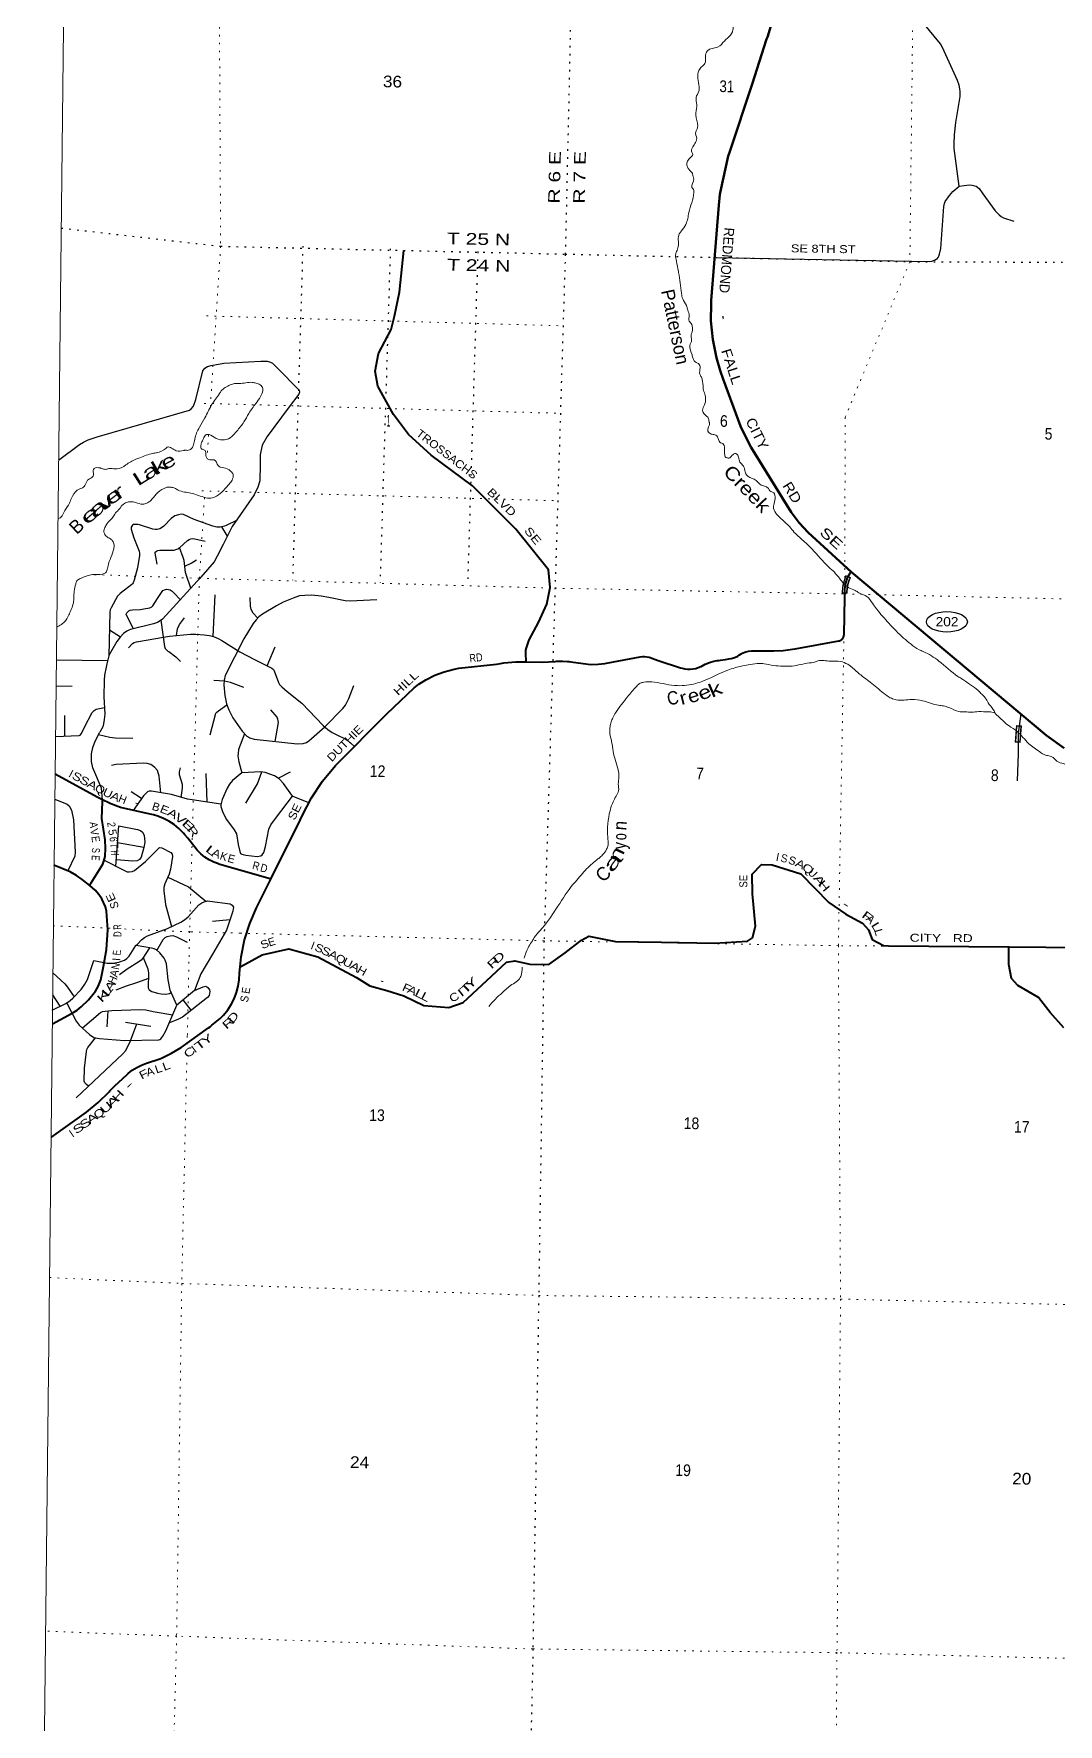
# Model space of a CAD drawing. Header units: feet. Extents: x -248627 to 3, y 0 to 184934.
# Drawn here: x -248627 to -233180, y 16290 to 41792 of the extents above; entities that cross this region are included whole.
import ezdxf
from ezdxf.enums import TextEntityAlignment as Align

# ---------------------------------------------------------------- set-up
doc = ezdxf.new("R2010")
doc.units = ezdxf.units.FT
doc.header["$LTSCALE"] = 80
doc.linetypes.add('DOTTED', pattern=[1.5, 0.3, -1.2])
for name, color, linetype, lineweight in [('17', 7, 'Continuous', 25), ('23', 7, 'Continuous', 70), ('26', 7, 'Continuous', 40), ('29', 7, 'Continuous', 25), ('30', 7, 'Continuous', 13), ('31', 7, 'Continuous', 13), ('39', 7, 'Continuous', 13), ('4', 7, 'Continuous', 13), ('41', 7, 'Continuous', 13), ('6', 7, 'DOTTED', 25), ('61', 7, 'Continuous', 13), ('7', 7, 'DOTTED', 13)]:
    doc.layers.add(name, color=color, linetype=linetype, lineweight=lineweight)
doc.layers.add('27', color=7, linetype='Continuous')

msp = doc.modelspace()

# ---------------------------------------------------------------- linework, layer by layer
at = {"layer": '17'}
msp.add_ellipse((-234858.48, 32921.38), major_axis=(-309.24, 1), ratio=0.500121, dxfattribs=at)
at = {"layer": '23'}
msp.add_lwpolyline([(-233087.28, 31012.56), (-233353.65, 31208.55), (-236298.16, 33672.29), (-236891.71, 34212.61), (-236951.54, 34268.54), (-237086.99, 34415.31), (-237206.35, 34575.45), (-237807.79, 35548.79), (-237846.16, 35616.08), (-237971.71, 35874.77), (-238232.59, 36583.29), (-238275.8, 36715.22), (-238332.73, 36905.95), (-238388.85, 37181.76), (-238415.82, 37461.92), (-238413.59, 37718.36), (-238413.37, 37743.36), (-238411.41, 37768.36), (-238298.32, 39207.9), (-238279.47, 39367.15), (-238276.51, 39392.17), (-238271, 39417.15), (-238154.04, 39947.66), (-238137.72, 40002.02), (-237795.2, 41030.13), (-237575.6, 41709.15), (-237567.59, 41733.94), (-237559.81, 41759.15), (-237430.85, 42176.99)], dxfattribs=at)
at = {"layer": '26', "lineweight": 13}
msp.add_line((-236396.84, 33352.05), (-236396.3, 33352.06), dxfattribs=at)
at = {"layer": '26'}
msp.add_line((-236396.3, 33352.06), (-236396.29, 33352.23), dxfattribs=at)
for points in [[(-241202.22, 32315.17), (-241206.25, 32448.24), (-241204.74, 32492.77), (-241194.81, 32526.86), (-241156.07, 32649.07), (-241018.08, 32912.66), (-240892.63, 33188.8), (-240842.45, 33439.84), (-240867.54, 33703.43), (-241356.79, 34318.47), (-242009.14, 34971.17), (-242636.39, 35435.59), (-242975.11, 35749.38), (-243200.92, 36050.63), (-243439.28, 36477.39), (-243476.92, 36703.33), (-243426.73, 36966.92), (-243238.56, 37330.92), (-243188.38, 37531.76), (-243113.11, 37895.76), (-243045.22, 38524.07)], [(-236344.81, 33605.84), (-236317.99, 33656.09), (-236305.13, 33676.39)], [(-236396.3, 33352.06), (-236395.05, 33406.3), (-236391.95, 33449.83), (-236386.17, 33485.82), (-236373.3, 33537.8), (-236362.64, 33570.67), (-236344.81, 33605.84)], [(-236422.91, 32678.62), (-236418.21, 32687.42), (-236414.46, 32696.67), (-236411.7, 32706.26), (-236409.95, 32716.09), (-236409.24, 32726.04), (-236409.25, 32729.87), (-236398.37, 33287.73), (-236396.3, 33352.06)], [(-241202.22, 32315.17), (-240959.96, 32314.55), (-240766.28, 32324.83), (-240742.53, 32326.86), (-240650.69, 32329.41), (-240578.93, 32323.87), (-240554.15, 32321.68), (-240528.93, 32318.31), (-240265.59, 32283.14), (-240212.05, 32279.46), (-240114.19, 32280.66), (-240016.99, 32292.09), (-239886.08, 32317.19), (-239484.25, 32392.91), (-239450.17, 32396.72), (-239415.88, 32396.94), (-239381.75, 32393.57), (-239348.16, 32386.66), (-239315.48, 32376.28), (-239304.81, 32372.04), (-239211.32, 32335.64), (-239197.24, 32331.11), (-238876.46, 32228.73), (-238851.57, 32220.78), (-238826.46, 32215.07), (-238810.94, 32211.54), (-238769.68, 32206.61), (-238728.13, 32206.01), (-238686.75, 32209.77), (-238645.99, 32217.82), (-238606.29, 32230.1), (-238568.09, 32246.46), (-238563.58, 32248.71), (-238502.3, 32281.38), (-238437.95, 32307.47), (-238371.23, 32326.68), (-238321.15, 32335.57), (-238296.19, 32339.6), (-238271.15, 32342.9), (-238196.17, 32352.77), (-238147.27, 32361.84), (-238111.63, 32367.45), (-238076.77, 32376.76), (-238043.08, 32389.66), (-238011.94, 32405.49), (-237987.26, 32420.97), (-237961.94, 32437.63), (-237956.95, 32440.82), (-237955.43, 32441.58), (-237930.49, 32454.07), (-237905.43, 32462.55), (-237891.97, 32467.11), (-237847.63, 32477.36), (-237802.46, 32482.92), (-237756.96, 32483.73), (-237611.17, 32484.19), (-237466.35, 32485.23), (-237324.95, 32489.29), (-237184.75, 32508.1), (-237147.75, 32515.59), (-236486.5, 32634.21), (-236476.81, 32636.62), (-236467.43, 32640.02), (-236458.46, 32644.38), (-236449.99, 32649.66), (-236442.11, 32655.79), (-236434.93, 32662.71), (-236428.5, 32670.35), (-236422.91, 32678.62)], [(-245052.33, 29037.49), (-244610.67, 29928.74), (-244582.46, 29992.51), (-244440.73, 30264.16), (-244271.38, 30519.51), (-244076.27, 30755.76), (-243302.85, 31535.19), (-242890.18, 31925.69), (-242871.76, 31941.45), (-242846.71, 31962.87), (-242821.76, 31978.84), (-242717.56, 32045.54), (-242580.42, 32114.29), (-242436.84, 32168.33), (-242288.41, 32207.06), (-242216.61, 32219.98), (-241649.81, 32283.82), (-241588.71, 32294.39), (-241563.6, 32298.74), (-241538.71, 32300.81), (-241359.29, 32315.74), (-241312.63, 32315.45), (-241202.22, 32315.17)], [(-247609.5, 30244.43), (-247670.44, 30274.59), (-248302.78, 30621.48)], [(-247783.89, 28944.45), (-247760.42, 28984.58), (-247586.89, 29266.33), (-247570.42, 29309.57), (-247552.67, 29378.47), (-247545.6, 29501.23), (-247550.11, 29631.08), (-247599.67, 29954), (-247589.69, 30206.7), (-247590.66, 30235.11)], [(-245052.33, 29037.49), (-245084.2, 29046.81), (-245837.71, 29267.01), (-245841.68, 29268.27), (-245914.16, 29295.73), (-245983.38, 29330.61), (-246048.57, 29372.54), (-246109.03, 29421.05), (-246164.08, 29475.61), (-246303.95, 29655.44), (-246347.03, 29706.08), (-246368.38, 29731.17), (-246392.28, 29756.08), (-246439.61, 29803.9), (-246511.3, 29862.58), (-246588.73, 29913.44), (-246671.05, 29955.92), (-246757.36, 29989.57), (-246821.71, 30007.18), (-246846.53, 30013.97), (-246871.71, 30019.46), (-247321.96, 30117.57), (-247467.66, 30174.25), (-247609.5, 30244.43)], [(-233920.85, 28016.69), (-233920.04, 28016.68), (-231143.96, 27994.04), (-231127.47, 29992.07)], [(-247783.89, 28944.45), (-247897.17, 29033.76), (-247984.47, 29095.14), (-248078.85, 29147.08), (-248324.71, 29251.92)], [(-245516.23, 27714.17), (-245493.81, 27726.72), (-245185.55, 27899.35), (-244780.41, 27985.74), (-244343.37, 27866.27), (-243762.32, 27554.76), (-243557.11, 27427.89), (-243300.8, 27360.35), (-243044.72, 27280.74), (-242746.03, 27133.88), (-242369.14, 27104.14), (-242151.98, 27178.23), (-241795.91, 27511.08), (-241500.92, 27784.8), (-241374.67, 27806.4), (-241147.99, 27755.55), (-240862.46, 27751.8), (-240613.37, 27925.85), (-240369.91, 28118.11), (-240254.89, 28178.16), (-239856.99, 28099.72), (-239161.41, 28085.95), (-238363.61, 28071.61), (-237865.67, 28103.82), (-237788.81, 28152.57), (-237745.36, 28330.76), (-237787.67, 28818.52), (-237791.83, 29114.37), (-237655.18, 29258.49), (-237491.43, 29257.2), (-237060.74, 29119.74), (-236639.83, 28688.74), (-236383.74, 28508.53), (-236130.77, 28372.65), (-236040.87, 28272.24), (-235983.75, 28130.25), (-235815.3, 28036.65), (-235738.06, 28030.73), (-233920.85, 28016.69)], [(-247512.79, 28273.89), (-247529.3, 28558.26), (-247545.6, 28623), (-247602.23, 28741.03), (-247644.7, 28809.5), (-247700.84, 28873.58), (-247783.89, 28944.45)], [(-245516.23, 27714.17), (-245500.77, 27868.84), (-245448.77, 28121.57), (-245370.62, 28367.49), (-245267.21, 28603.88), (-245052.33, 29037.49)], [(-248346.06, 26855.58), (-248047.37, 27014.69), (-247973.86, 27061.38), (-247911.33, 27112.14), (-247799.58, 27218.96), (-247696.62, 27348.21), (-247655.82, 27417.27), (-247617.58, 27521.72), (-247575.97, 27719.5), (-247532.99, 27976.19), (-247512.79, 28273.89)], [(-233092.08, 26796.33), (-233301.26, 27025.89), (-233474.55, 27252.72), (-233788.53, 27434.09), (-233882.34, 27538.6), (-233926.09, 27750.74), (-233921.36, 27990.77), (-233920.85, 28016.69)], [(-248362.02, 25146.67), (-247834.27, 25525.23), (-247655.49, 25668.68), (-247492.69, 25830.03), (-247479.46, 25844.73), (-247406.31, 25923.2), (-247226.37, 26089.22), (-247206.19, 26107.27), (-247142.76, 26156.44), (-247074.54, 26198.71), (-247002.28, 26233.63), (-246926.76, 26260.79), (-246726.26, 26328.61), (-246699.69, 26339.31), (-246548.33, 26411.29), (-246405.33, 26498.7), (-245994.45, 26795.11), (-245969.55, 26813.07), (-245944.45, 26833.64), (-245816.96, 26938.15), (-245767.73, 26984.67), (-245764.57, 26988.2), (-245702.95, 27064.99), (-245649.69, 27147.8), (-245605.39, 27235.72), (-245570.51, 27327.8), (-245545.45, 27423.01), (-245530.48, 27520.32), (-245525.77, 27618.67), (-245516.23, 27714.17)]]:
    msp.add_lwpolyline(points, dxfattribs=at)
at = {"layer": '29'}
for p, q in [((-245707.79, 34215.62), (-245792.57, 34354.1)), ((-245919.84, 32699.21), (-245891.71, 33327.66)), ((-247486.16, 32801.34), (-247321.19, 32693.37)), ((-245109.43, 32255.67), (-244985.78, 32542.76)), ((-248285.59, 32349.84), (-247511.53, 32338.16)), ((-248289.91, 31957.47), (-248047, 31948.07)), ((-248159.73, 31195.82), (-248159.48, 31506.11)), ((-246034.28, 30632.22), (-246016.38, 30202.61)), ((-244940.97, 30563.77), (-244754.79, 30658.73)), ((-247003.15, 30254.73), (-247160.79, 30355.12)), ((-247362.64, 29590.75), (-246966.36, 29520.58)), ((-245668.5, 28425.44), (-245934.02, 28398.69)), ((-248227.05, 27120.92), (-248341.24, 27293.38)), ((-246204.11, 27359.82), (-246468.28, 27135.76)), ((-247521.74, 26812.93), (-247503.97, 27052.13)), ((-246251.52, 27063.37), (-246372.95, 27216.62)), ((-247244.62, 26881.79), (-246860.1, 26821.72))]:
    msp.add_line(p, q, dxfattribs=at)
for points in [[(-234674.21, 39494.1), (-234749.07, 40061.03), (-234750.06, 40130.38), (-234741.8, 40266.1), (-234723.39, 40454.89), (-234657.76, 40847.96), (-234655.69, 40921.14), (-234662.77, 40961.26), (-234674.57, 41017.92), (-234699.07, 41086.23), (-234923.47, 41587.97), (-234954.02, 41640.69), (-235217.65, 41955.88), (-235293.87, 42044.73), (-235317.17, 42078.62), (-235341.06, 42129.71), (-235357.57, 42186.36), (-235364.65, 42235.93), (-235368.19, 42307.92), (-235358.64, 42922.56)], [(-238360.29, 38419.07), (-235118.69, 38354.72), (-235083.3, 38361.8), (-235045.55, 38375.96), (-235018.42, 38390.12), (-235006.62, 38399.56), (-234991.28, 38416.09), (-234977.13, 38438.51), (-234967.69, 38468.02), (-234950.36, 38553.94), (-234906.07, 39184.87), (-234895.16, 39232.22), (-234883.36, 39262.9), (-234820.83, 39354.19), (-234767.75, 39413.97), (-234674.21, 39494.1)], [(-234674.21, 39494.1), (-234520.03, 39513.11), (-234478.09, 39508.25), (-234418.58, 39494.23), (-234371.4, 39458.82), (-234316.72, 39380.24), (-234127.95, 39120.89), (-234071.77, 39059.9), (-234038.74, 39033.94), (-234004.14, 39013.76), (-233849.23, 38964.35)], [(-248252.46, 35361.05), (-247937.26, 35596.55), (-247877.07, 35631.4), (-247805.13, 35667.37), (-247669.71, 35709.72), (-246278.88, 36116.3), (-246252.59, 36134.79), (-246219.56, 36172.56), (-246185.89, 36273.38), (-246079.44, 36709.89), (-246049.68, 36748.57), (-246006.02, 36771), (-245953.98, 36789.86), (-245761.5, 36822.2), (-245204.98, 36852.44), (-245109.46, 36851.3), (-245059.87, 36839.46), (-245025.66, 36824.11), (-244955.49, 36753.62), (-244625.73, 36416.9), (-244620.93, 36386.7), (-244628.09, 36355.52), (-244777.15, 36164.48), (-245107.6, 35718.41), (-245184.93, 35588.29), (-245212.98, 35438.83), (-245213.78, 35295.98), (-245218.65, 35046.57), (-245246.27, 34950.9), (-245304.67, 34837.03), (-245635.8, 34356.76), (-245772.94, 34087.88), (-245859.74, 33912.19), (-245907.93, 33827.01), (-246106.33, 33593.58), (-246688.18, 32963.43), (-246738.66, 32924.24), (-246762.25, 32910.08), (-246819.48, 32891.63), (-247170.91, 32804.14), (-247194.05, 32795.59), (-247224.71, 32777.88), (-247271.9, 32744.83), (-247326.17, 32688.17), (-247374.24, 32625.13), (-247470.1, 32456.82), (-247494.35, 32410.24), (-247523.18, 32289.29)], [(-245571.22, 34450.43), (-245725.27, 34374.87), (-245753.58, 34363.16), (-245814.93, 34348.91), (-245866.84, 34348.91), (-245929.44, 34362.68), (-246209.22, 34464.91), (-246371.77, 34540.12), (-246397.5, 34545.17), (-246442.55, 34537.76), (-246501.54, 34518.88), (-246556.68, 34477.95), (-246666.7, 34363.07), (-246701.3, 34338.01), (-246728.05, 34322.94), (-246768.16, 34315.86), (-246798.83, 34313.49), (-246831.58, 34318.5), (-247031.83, 34384.91), (-247059.97, 34391.52), (-247105.57, 34391.4), (-247123.85, 34387.27), (-247136.24, 34379.59), (-247148.62, 34366.03), (-247157.47, 34348.91), (-247159.26, 34321.09), (-247117.87, 34189.46), (-247035.86, 33988.6), (-247032.42, 33955.86), (-247034.77, 33920.44), (-247064.75, 33737.66), (-247113.23, 33550.41), (-247128.57, 33510.28), (-247138, 33494.93), (-247147.68, 33481.78), (-247324.99, 33350.35), (-247350.95, 33325.56), (-247366.92, 33307.11), (-247461.26, 33132.58), (-247473.05, 33100.71), (-247479.42, 33071.95), (-247496.11, 32401.78)], [(-246765.92, 33792), (-246798.66, 33957.66), (-246795.29, 33973.57), (-246778.78, 33988.91), (-246755.18, 33999.53), (-246727.8, 34004.52), (-246545.98, 34002.87), (-246510.98, 34004.26), (-246485.02, 34011.34), (-246454.35, 34024.32), (-246431.37, 34038.79), (-246307.32, 34148.97), (-246283.28, 34164.78), (-246259.69, 34171.87), (-246229.02, 34176.59), (-246200.89, 34174.99), (-246041.79, 34135.56)], [(-246260.47, 33426.65), (-246331.36, 33634.33), (-246339.32, 33663.73), (-246361.19, 33846.21), (-246374.71, 33891.54), (-246428.74, 34040.45)], [(-246351.03, 33761.45), (-246256.02, 33807.87), (-246173.14, 33856.51)], [(-247122.7, 32816.14), (-247230.63, 33020.65), (-247231.81, 33036.38), (-247224.73, 33057.63), (-247194.06, 33085.96), (-247173.2, 33095.95), (-247139.79, 33100.12), (-247019.07, 33108.94), (-246968.73, 33115.47), (-246875.53, 33130.81), (-246848.49, 33145.74), (-246831.87, 33161.5), (-246762.04, 33274.79), (-246679.82, 33391.85), (-246658.45, 33405.83), (-246626.6, 33411.73), (-246597.11, 33409.37), (-246571.67, 33403.76), (-246540.48, 33383.41), (-246514.6, 33358.34), (-246417.49, 33256.59)], [(-243453.11, 33254.34), (-243857.17, 33234.31), (-243930.87, 33238.21), (-244179.84, 33289.11), (-244291.87, 33306.68), (-244433.44, 33320.84), (-244540.97, 33318.53), (-244619.84, 33311.4), (-244688.27, 33287.79), (-244865.23, 33216.97), (-244965.69, 33162.1), (-245176.68, 33037.55), (-245230.95, 32997.42), (-245275.53, 32953.05), (-245320.61, 32895.91), (-245459.05, 32662.97), (-245739.57, 32113.27), (-245758.29, 32040.15), (-245763.01, 31969.33), (-245747.54, 31807.58), (-245720.54, 31686.04), (-245685.74, 31595.05), (-245623.8, 31471.22), (-245486.23, 31271.09), (-245414.99, 31198.55), (-245370.16, 31170.23), (-245304.77, 31148.72), (-244656.65, 31079.3), (-244563.21, 31085.24), (-244516.02, 31099.4), (-244477.88, 31126), (-244240, 31334.5), (-243966.26, 31611.68), (-243927.77, 31666.24), (-243875.86, 31765.8), (-243802.1, 31961.51)], [(-245255.13, 32979.54), (-245320.61, 33051.72), (-245348.45, 33107.44), (-245360.72, 33157.95), (-245364.93, 33286.86)], [(-246710.53, 32946.08), (-246658.44, 32551.24), (-246644.93, 32517.87), (-246604.17, 32480.42), (-246591.86, 32472.53), (-246487.48, 32393.96), (-246416.9, 32324.12)], [(-246477.28, 32713.87), (-246460.24, 32815.64), (-246431.99, 32881.8), (-246356.07, 32982.89)], [(-247200.26, 32529.07), (-247137, 32596.2), (-247111.46, 32610.26), (-247078.43, 32617.34), (-246671.51, 32691.45), (-246580.58, 32704.68), (-246262.05, 32733.01), (-246181.08, 32733.87), (-246060.31, 32724.75), (-245977.73, 32715.3), (-245918.74, 32698.78), (-245846.58, 32670.79), (-245788.97, 32639.76), (-245518.83, 32466.98), (-245301.26, 32351.93), (-245038.05, 32219.85), (-245011.52, 32199.49), (-244999.72, 32180.6), (-244938.3, 32006.56), (-244924.22, 31977.58), (-244886.47, 31939.81), (-244805.05, 31871.07), (-244586.74, 31691.61), (-244261.58, 31355.05), (-244193.95, 31296.51), (-244125.53, 31249.3), (-244058.46, 31216.14), (-243932.05, 31157.23), (-243886.36, 31126.15), (-243792.82, 31041.41)], [(-247523.18, 32289.29), (-247537.34, 32236.11), (-247562.01, 32117.83), (-247565.66, 32040.17), (-247568.37, 31791.99), (-247557.5, 31530.18), (-247564.47, 31448.81), (-247573.91, 31380.35), (-247588.07, 31337.86), (-247630.8, 31255.99)], [(-245459.4, 31928.53), (-245661.55, 32004.74), (-245751.24, 32026.98), (-245910.97, 32034.23)], [(-248298.37, 31189.32), (-247943.53, 31205.96), (-247927.84, 31212.7), (-247908.97, 31236.31), (-247861.11, 31333.08), (-247744.92, 31552.07), (-247715.49, 31585.7), (-247685.97, 31603.2), (-247561.49, 31626.23)], [(-245966.95, 31214.39), (-245880.65, 31540.63), (-245866.83, 31558.56), (-245843.9, 31580.13), (-245713.76, 31668.31)], [(-244989.48, 31114.95), (-244938.1, 31402.9), (-244945.45, 31453.51), (-244958.54, 31481.79), (-245052.26, 31594.35)], [(-233740.62, 31532.33), (-233784.39, 31234.29), (-233784.33, 30930.45), (-233800.29, 30522.3)], [(-247590.66, 30235.11), (-247595.15, 30289.68), (-247606.95, 30412.44), (-247735.22, 30718.84), (-247754.41, 30812.6), (-247755.06, 30930.52), (-247735.53, 31025.06), (-247703.35, 31122.64), (-247630.8, 31255.99)], [(-247650.21, 31220.32), (-247480.36, 31182.53), (-247401.68, 31170.21), (-247133.01, 31163.46)], [(-245449, 31233.19), (-245537.6, 30994.45), (-245545.94, 30935.33), (-245548.3, 30897.56), (-245537.22, 30809.32), (-245490.5, 30643.38)], [(-246713.34, 30342.66), (-246736.5, 30592.05), (-246761.08, 30675.66), (-246799.87, 30724.12), (-246862.53, 30767.73), (-246919.16, 30781.89), (-246978.47, 30788.09), (-247382.5, 30770.08), (-247454.81, 30751.41)], [(-246403.63, 30272.68), (-246383.56, 30411.26), (-246385.24, 30466.25), (-246428.36, 30611.99), (-246428.39, 30656.77), (-246412.29, 30718.31)], [(-244480.54, 30187.85), (-244689.44, 30274.33), (-244714.22, 30287.32), (-244737.7, 30306.25), (-244859.33, 30484.44), (-244924.71, 30553.5), (-244998.54, 30600.11), (-245136.65, 30650.33), (-245201.45, 30659.13), (-245490.5, 30643.38), (-245630.88, 30526.93), (-245678.07, 30470.27), (-245712.88, 30410.43), (-245786.61, 30241.28), (-245807.84, 30161.02), (-245804.23, 30132.58), (-245778.35, 30044.16), (-245720.11, 29937.72), (-245603.75, 29784.49), (-245570.42, 29723.42), (-245543.6, 29561.9), (-245521.71, 29454.82), (-245509.37, 29425.66), (-245490.49, 29413.85), (-245428.84, 29400.63), (-245256.9, 29383.16), (-245201.23, 29390), (-245181.4, 29406.77), (-245157.8, 29439.82), (-245132.52, 29531.48), (-245081.47, 29792.03), (-245053.99, 29860.03), (-244984.36, 29955.07), (-244723.95, 30288.62)], [(-245427.54, 30183.34), (-245253.97, 30475.63), (-245187.69, 30657.26)], [(-245805, 30171.76), (-246239.63, 30234.2), (-246309.62, 30245.4), (-246548.08, 30314.59), (-246853.1, 30366.4), (-246886.13, 30366.4), (-246910.97, 30356.12), (-246928.6, 30342.8), (-246974.08, 30297.03), (-247126.67, 30075.02)], [(-248308.76, 30245.47), (-248121.65, 30169.26), (-248093.01, 30143.31), (-248057.61, 30077.21), (-248028.36, 29931.95), (-248001.91, 29444.48), (-248010.42, 29387.88), (-248114.28, 29162.19)], [(-247387.94, 29235.23), (-247344.64, 29843.71), (-247063.09, 29790.38), (-247018.29, 29772.74), (-246989.95, 29745.53), (-246963.73, 29701.22), (-246954.56, 29594.44), (-246967.38, 29514.16), (-247006.46, 29372.53), (-247030.81, 29336.35), (-247070.17, 29315.88), (-247139.23, 29310.37), (-247381.17, 29330.36)], [(-247563.58, 29327.53), (-247267.83, 29172.11), (-247218.82, 29150.63), (-247188.14, 29150.63), (-247145.67, 29152.99), (-247108.02, 29168.89), (-246943.5, 29304.41), (-246745.77, 29503.65), (-246732.76, 29514.18), (-246697.37, 29509.46), (-246559.17, 29439.52), (-246539.29, 29415.03), (-246534.57, 29381.98), (-246566.08, 29188.14), (-246586.47, 29112.86), (-246652.3, 28968.54), (-246664.34, 28914.56), (-246664.34, 28860.26), (-246638.42, 28656.37), (-246552.57, 28322.79)], [(-246606.44, 29069.08), (-246293.48, 28923.07), (-246030.68, 28706.68)], [(-248352.38, 27061.34), (-248143.74, 27160.52), (-248079.6, 27206.49), (-248037.56, 27243.15), (-247914.87, 27372.99), (-247856.91, 27455.54), (-247815.77, 27526.43), (-247724.07, 27811.02), (-247522.98, 27772.76), (-247427.63, 27770.79), (-247345.05, 27787.31), (-247260.11, 27818), (-247225.88, 27841.22), (-247189.32, 27877.02), (-247086.19, 28035.59), (-247063.08, 28059.97), (-247001.74, 28121.35), (-246956.91, 28159.12), (-246913.45, 28183.02), (-246609.49, 28295.61), (-246408.33, 28391.65), (-246355.16, 28425.3), (-246299.79, 28469.56), (-246136.9, 28652.3), (-246094.52, 28682.02), (-246059.13, 28698.55), (-246009.58, 28712.71), (-245969.92, 28709.29), (-245665.03, 28664.91), (-245634.42, 28644.25), (-245617.9, 28615.92), (-245627.24, 28553.48), (-245718.72, 28269.6), (-245931.58, 27909.69), (-246109.31, 27609.43), (-246204.11, 27359.82)], [(-246769.32, 27963.88), (-246674.68, 28129.92), (-246644.29, 28157.93), (-246615.98, 28174.46), (-246571.15, 28186.26), (-246529.67, 28187.36), (-246476.77, 28169.73), (-246315.78, 28088.47)], [(-246883.02, 28003.91), (-246984.06, 27846.32), (-247010.01, 27817.99), (-247041, 27791.21), (-247217.04, 27680.07), (-247336.58, 27595.95)], [(-246468.28, 27135.76), (-246569.75, 27363.17), (-246600.65, 27520.75), (-246627.89, 27762.76), (-246644.29, 27815.63), (-246663.17, 27848.68), (-246726.55, 27929.74), (-246778.78, 27971.43), (-246809.45, 27985.6), (-246851.1, 27998.66), (-247084.77, 28037.09)], [(-246976.91, 27857.47), (-246907.17, 27685.89), (-246899.11, 27622.05), (-246900.76, 27400.03), (-246884.96, 27369.45), (-246844.85, 27343.48), (-246762.5, 27316.76), (-246705.64, 27308.07), (-246636.81, 27306.17), (-246582.94, 27315.16), (-246556.44, 27328.7)], [(-248337.59, 27625.31), (-248160.62, 27457.64), (-248117.79, 27410.76), (-248017.75, 27264.11)], [(-246899.73, 27538.98), (-247077.14, 27476.03), (-247234.05, 27422.85), (-247391.08, 27363.64)], [(-246204.11, 27359.82), (-246074.47, 27413.13), (-246033.02, 27422.77), (-246001.32, 27403.68), (-245978.15, 27367.34), (-245970.65, 27342.31), (-245975.37, 27311.62), (-245984.81, 27285.65), (-246008.31, 27255.27), (-246383.8, 26959), (-246444.91, 26924.46), (-246583.07, 26871.76)], [(-248127.45, 27168.26), (-247990.37, 26898.48), (-247940.92, 26837.48), (-247787.46, 26693.1), (-247720.73, 26651.94), (-247636.45, 26634.08), (-247257.99, 26606.39), (-246742.26, 26614.1), (-246726.86, 26621.1), (-246711.53, 26629.37), (-246680.86, 26671.86), (-246635.67, 26750.79), (-246468.28, 27135.76)], [(-247894.81, 26794.09), (-247621.45, 27028.23), (-247591.62, 27042.49), (-247551.51, 27049.57), (-247451.07, 27054.98), (-247017.11, 27070.37), (-246938.04, 27066.1), (-246827.85, 27040.39), (-246529.86, 26994.13)], [(-247988.3, 25741.8), (-247281.97, 26401.63), (-247240.05, 26454.68), (-247166.18, 26600.52), (-247075.06, 26855.3)], [(-247801.9, 25915.93), (-247834.64, 25940.04), (-247855.88, 25963.65), (-247865.49, 25992.86), (-247863.68, 26188), (-247832.28, 26438.15), (-247825.21, 26468.84), (-247809.69, 26496.79), (-247697.2, 26646.95)]]:
    msp.add_lwpolyline(points, dxfattribs=at)
at = {"layer": '31'}
for p, q in [((-233826.58, 31107.89), (-233809.71, 31357.32)), ((-233809.71, 31357.32), (-233734.88, 31352.25))]:
    msp.add_line(p, q, dxfattribs=at)
msp.add_lwpolyline([(-233734.88, 31352.25), (-233751.75, 31102.82), (-233826.58, 31107.89)], dxfattribs=at)
msp.add_lwpolyline([(-233818.05, 31115.33), (-233802.26, 31348.79), (-233743.4, 31344.8), (-233759.19, 31111.34)], close=True, dxfattribs=at)
at = {"layer": '39'}
for points in [[(-238323.74, 42556.59), (-238292.64, 42497.59), (-238216.07, 42393.4), (-238143.96, 42369.83), (-238094.54, 42320.54), (-238090.94, 42298.32), (-238125.03, 42204.37), (-238138.96, 42110.01), (-238117.14, 41988.78), (-238109.35, 41974.54), (-238088.21, 41921.77), (-238083.53, 41851.21), (-238234.42, 41658.89), (-238279.72, 41609.44), (-238435.92, 41558.15), (-238472.73, 41530.7), (-238493.55, 41496.88), (-238500.09, 41368.16), (-238508.61, 41344.17), (-238555.93, 41294.76), (-238597.33, 41239.2), (-238594.09, 40991.5), (-238597.4, 40925.12), (-238639.54, 40831.32), (-238627.6, 40720.35), (-238628.06, 40696.2), (-238642.66, 40567.64), (-238615.7, 40400), (-238626.79, 40347.88), (-238645.63, 40312), (-238629.42, 40213.04), (-238657.14, 40135.06), (-238696.76, 40067.39), (-238709.74, 40021.33), (-238688.53, 39972.59), (-238735.96, 39917.15), (-238775.46, 39855.52), (-238774.58, 39797.12), (-238751.35, 39748.34), (-238696.19, 39682.83), (-238690.54, 39662.59), (-238682.92, 39640.28), (-238673.62, 39599.84), (-238702.25, 39475.57), (-238678.66, 39444.91), (-238673.52, 39398.5), (-238747.94, 39095.96), (-238793.74, 38917.67), (-238864.24, 38816.39), (-238893.23, 38776.69), (-238909.12, 38581.71), (-238934.78, 38505.72), (-238947.86, 38455.64), (-238937.57, 38362.83), (-238906.31, 38209.2), (-238902.63, 38191.01), (-238858.42, 37874.05), (-238841.82, 37795.2), (-238785.35, 37693.42), (-238764.53, 37624.57), (-238743.98, 37541.62), (-238743.57, 37459.06), (-238706.27, 37408), (-238695.35, 37347.39), (-238700.53, 37289.1), (-238715.42, 37249.13), (-238706.91, 37168.43), (-238734.63, 37090.46), (-238701.11, 36948.87), (-238697.39, 36932.69), (-238678.31, 36877.95), (-238652.78, 36843.23), (-238591.04, 36805.77), (-238577.56, 36773.3), (-238578, 36751.16), (-238583.83, 36658.67), (-238560.56, 36611.9), (-238534.9, 36480.54), (-238528.14, 36413.96), (-238501.42, 36336.93), (-238496.75, 36266.37), (-238505.86, 36212.2), (-238539.59, 36136.35), (-238536.42, 36092.01), (-238522.87, 36063.55), (-238451.84, 35985.65), (-238442.66, 35939.16), (-238438.87, 35927), (-238461.53, 35798.6), (-238410.01, 35753.3), (-238357.82, 35742.2), (-238327.92, 35725.51), (-238310.3, 35698.99), (-238293.23, 35644.29), (-238269.48, 35621.68), (-238237.49, 35608.98), (-238210.61, 35540)], [(-248261.03, 34480.09), (-248260.93, 34480.09), (-248156.62, 34602.01), (-248090.13, 34709.37), (-248058.42, 34785.25), (-247972.07, 34905.32), (-247932.68, 34929.75), (-247877.85, 34950.82), (-247855.18, 34976.54), (-247816.67, 35056.04), (-247750.01, 35099.31), (-247731.49, 35119.07), (-247729.85, 35203.6), (-247715.16, 35233.51), (-247626.32, 35241.83), (-247612.3, 35237.53), (-247560.19, 35222.42), (-247531.99, 35221.86), (-247485.37, 35235.04), (-247402.89, 35227.38), (-247279.38, 35257.17), (-247238.46, 35288.58), (-247087.65, 35374.21), (-247028.76, 35397.21), (-246830, 35461.76), (-246775.37, 35472.77), (-246634.71, 35537.37), (-246613.34, 35554.14), (-246478.52, 35503.18), (-246367.59, 35507.05), (-246355.47, 35508.82), (-246292.97, 35509.61), (-246262.48, 35523.1), (-246201.04, 35676.91), (-246129.03, 35856.7), (-246047.68, 35998.04), (-245945.13, 36193.33), (-245826.93, 36364.15), (-245799.96, 36403.88), (-245665.15, 36495.86), (-245600.29, 36514.73), (-245527.72, 36515.31), (-245331.87, 36533.61), (-245275.66, 36522.45), (-245213.68, 36497.07), (-245199.8, 36484.72), (-245176.14, 36458.07), (-245173.05, 36409.69), (-245207.05, 36319.77), (-245279.63, 36214.49), (-245385.35, 36063.56), (-245458.36, 35936.15), (-245565.86, 35797.32), (-245640, 35716.24), (-245751.82, 35666.09), (-245780.07, 35664.63), (-245906.24, 35705.36), (-246012.2, 35749.72), (-246032.5, 35742.06), (-246069.9, 35684.41), (-246097.3, 35622.54), (-246108.35, 35572.42), (-246103.05, 35534.07), (-246085.11, 35523.65), (-246045.13, 35506.76), (-246031.65, 35474.28), (-246030.51, 35429.97), (-246017.15, 35391.45), (-246001.3, 35377.05), (-245937.07, 35363.71), (-245904.83, 35363.07), (-245846.03, 35277.37), (-245814.24, 35254.6), (-245709.91, 35230.4), (-245674.07, 35207.55), (-245658.22, 35193.15), (-245620.88, 35144.1), (-245619.42, 35115.89), (-245647.05, 35041.94), (-245694.52, 34984.49), (-245791.33, 34877.68), (-245899.63, 34801.28), (-245932.1, 34789.84), (-246032.78, 34793.83), (-246257.17, 34862.66), (-246449.76, 34908.71), (-246501.59, 34937.92), (-246557.76, 34951.1), (-246622.27, 34950.35), (-246662.87, 34935.04), (-246783.54, 34844.79), (-246861.89, 34753.73), (-246874.21, 34741.89), (-246923.19, 34710.64), (-246985.99, 34693.75), (-247092.26, 34722.01), (-247160.56, 34733.42)], [(-238210.61, 35540), (-238208.54, 35439.3), (-238199.06, 35408.91), (-238177.14, 35396.39), (-238132.82, 35395.53), (-238099.87, 35431.12), (-238087.59, 35440.94), (-238075.3, 35450.76), (-238030.87, 35455.93), (-237978.87, 35332.1), (-237925.69, 35268.64), (-237901.18, 35181.58), (-237868, 35126.57), (-237816.28, 35091.33), (-237764.25, 35072.18), (-237657.2, 34981.5), (-237589.04, 34962.04), (-237549.34, 34931.05), (-237537.65, 34910.7), (-237513.9, 34888.07), (-237485.9, 34877.46), (-237460.99, 34707.86), (-237471.85, 34667.8), (-237462.95, 34607.23), (-237402.14, 34521.48), (-237338.89, 34457.82), (-237232.03, 34357.08), (-237159.13, 34271.08), (-237000.76, 34125.02), (-236917.64, 34046.88), (-236676.83, 33786.45), (-236516.72, 33626.27), (-236441.97, 33532.19), (-236424.23, 33511.71), (-236420.87, 33508)], [(-247160.56, 34733.42), (-247213.07, 34728.4), (-247245.52, 34716.96), (-247350.42, 34608.29), (-247406.03, 34546.97), (-247445.52, 34485.33), (-247521.71, 34402.28), (-247555.11, 34342.53), (-247570.11, 34296.52), (-247562.87, 34254.1), (-247521.58, 34200.95), (-247453.86, 34159.36), (-247440.12, 34140.97), (-247417.03, 34084.15), (-247420.22, 34023.81), (-247507.9, 33763.81), (-247523.33, 33695.67), (-247544.15, 33661.85), (-247592.92, 33640.66), (-247717.99, 33635.06), (-247806.98, 33618.69), (-247928.8, 33572.76), (-247975.84, 33537.44), (-247994.86, 33491.51), (-248023.19, 33278.67), (-248023.42, 33266.59), (-248032.96, 33190.27), (-248073.35, 33082.36), (-248150.89, 32935.72), (-248281.51, 32838.7)], [(-236420.87, 33508), (-236334.45, 33434.28), (-236239.11, 33393.31), (-236185.35, 33360.03), (-236063.51, 33303.28), (-235978.85, 33200.95), (-235918.05, 33115.2), (-235732.8, 32900.16), (-235511.45, 32676.36), (-235398.38, 32583.54), (-235277.07, 32500.61), (-235215.12, 32473.22), (-234978.1, 32329.64), (-234690.43, 32096.48), (-234634.69, 32061.15), (-234618.76, 32050.77), (-234388.22, 31885.17), (-234328.88, 31827.64), (-234279.54, 31774.31), (-234236.63, 31700.99), (-234163.94, 31604.94), (-234146.36, 31576.41), (-234134.87, 31545.99)], [(-241234.79, 27844.64), (-241160.36, 28026.43), (-241108.35, 28109.96), (-241079.21, 28157.69), (-240992.51, 28262.68), (-240752.44, 28586.11), (-240522.13, 28925.82), (-240439.59, 29024.85), (-240352.98, 29125.82), (-240180.39, 29295.56), (-240129.2, 29336.83), (-240108.74, 29352.54), (-240049.23, 29407.73), (-239989.2, 29489.09), (-239967.83, 29551.08), (-239971.52, 29671.94), (-239937.54, 30071.89), (-239911.64, 30159.95), (-239823.61, 30333.37), (-239808.77, 30371.33), (-239812.85, 30472.07), (-239802.6, 30584.6), (-239816.71, 30687.55), (-239891.89, 30966.85), (-239913.24, 31112.22), (-239916.91, 31130.41), (-239942.33, 31273.84), (-239937.05, 31338.16), (-239919.52, 31410.29), (-239896.18, 31470.23), (-239850.26, 31551.86), (-239674.36, 31787.98), (-239534.11, 31952.31), (-239482.92, 31993.58), (-239426.16, 32010.59), (-239309.2, 32014.32), (-238967.62, 31961.29), (-238919.31, 31958.33), (-238642.57, 31991.14), (-238539.11, 32025.33), (-238492.39, 32044.55), (-238160.99, 32193.03), (-238055.53, 32227.2), (-237822.75, 32278.98), (-237685.4, 32294.4), (-237612.96, 32288.95), (-237472.41, 32262.02), (-237333.53, 32253.25), (-237222.72, 32251.06), (-236963.87, 32296.3), (-236840.51, 32318.03), (-236803.97, 32331.4), (-236612.63, 32325.61), (-236459.52, 32322.59), (-236353.53, 32280.25), (-236305.77, 32249.1), (-236289.94, 32234.7), (-236157.15, 32119.35), (-235964.53, 31972.61), (-235758.19, 31805.48), (-235694.44, 31767.98), (-235620.33, 31744.38), (-235386.44, 31749.83), (-235227.61, 31730.6), (-234985.1, 31661.4), (-234908.7, 31651.84), (-234826.54, 31628.07), (-234676.55, 31568.75), (-234634.32, 31563.89), (-234604.06, 31565.3), (-234505.46, 31557.32), (-234408.56, 31565.48), (-234269.52, 31564.74), (-234225.2, 31563.88), (-234134.86, 31545.99)], [(-234134.86, 31545.99), (-234004.3, 31420.61), (-233921.03, 31350.51), (-233801.68, 31269.65), (-233621.93, 31082.9), (-233457.08, 30958.86), (-233403.36, 30923.57), (-233357.34, 30906.57), (-233283.07, 30891.01), (-233171.95, 30802.24), (-233077.78, 30774.22), (-233061.94, 30759.81), (-232987.08, 30671.77), (-232931.18, 30644.5), (-232887.96, 30587.27), (-232880.22, 30571.01), (-232829.73, 30473.39), (-232789.83, 30452.47), (-232733.38, 30453.36), (-232672.91, 30454.19), (-232582.88, 30420.2), (-232405.4, 30426.77), (-232316.6, 30433.06), (-232242.82, 30496.02), (-232242.1, 30496.86)], [(-241766.54, 27116.34), (-241669.7, 27225.15), (-241562.95, 27325.72), (-241417.49, 27447.67), (-241331.7, 27506.38), (-241284.08, 27571.88), (-241261.83, 27710.62)]]:
    msp.add_spline(points, degree=3, dxfattribs=at)
at = {"layer": '4'}
msp.add_lwpolyline([(-246606.45, 184933.97), (-215781.67, 184615.95), (-184956.48, 184340.33), (-154130.93, 184107.12), (-123305.1, 183916.31), (-92479.02, 183767.9), (-61652.78, 183661.9), (-30826.42, 183598.29), (0, 183577.08), (0, -0.01), (-31078.93, 21.37), (-62157.81, 85.49), (-93236.57, 192.37), (-124315.16, 342), (-155393.5, 534.37), (-186471.55, 769.49), (-217549.26, 1047.36), (-248626.55, 1367.98)], close=True, dxfattribs=at)
msp.add_lwpolyline([(-246606.45, 184933.97), (-215781.67, 184615.95), (-184956.48, 184340.33), (-154130.93, 184107.12), (-123305.1, 183916.31), (-92479.02, 183767.9), (-61652.78, 183661.9), (-30826.42, 183598.29), (0, 183577.08), (0, -0.01), (-31078.93, 21.37), (-62157.81, 85.49), (-93236.57, 192.37), (-124315.16, 342), (-155393.5, 534.37), (-186471.55, 769.49), (-217549.26, 1047.36), (-248626.55, 1367.98)], close=True, dxfattribs=at)
at = {"layer": '6'}
for p, q in [((-244570.4, 38590.14), (-244725, 33549.97)), ((-243251.02, 38549.67), (-243405.62, 33509.5)), ((-241931.64, 38509.2), (-242086.24, 33469.03)), ((-240612.26, 38468.73), (-238328.88, 38418.48)), ((-238028.73, 38411.88), (-235416.65, 38354.35)), ((-235416.65, 38354.35), (-230092.14, 38337.88))]:
    msp.add_line(p, q, dxfattribs=at)
for points in [[(-240492.92, 43768.5), (-240612.26, 38468.73), (-240766.86, 33428.56)], [(-248212.53, 38862.34), (-245809.83, 38586.95), (-240612.26, 38468.73)], [(-240766.69, 33437.61), (-240932.94, 28109), (-241012.97, 22757.77), (-241100.7, 17425.04)], [(-241100.7, 17425.04), (-241145.48, 15330.82), (-241213.48, 12151.41)]]:
    msp.add_lwpolyline(points, dxfattribs=at)
at = {"layer": '61'}
for p, q in [((-236375.33, 33610.85), (-236321.37, 33586.01)), ((-236437.05, 33351.05), (-236396.84, 33352.05)), ((-236397.03, 33360.04), (-236429.47, 33359.23)), ((-236396.3, 33352.06), (-236362.05, 33352.91))]:
    msp.add_line(p, q, dxfattribs=at)
for points in [[(-236437.48, 33350.89), (-236437.46, 33371.53), (-236432.94, 33435.91), (-236421.72, 33499.46), (-236403.92, 33561.49), (-236379.61, 33621.62)], [(-236429.47, 33359.23), (-236429.46, 33371.25), (-236424.99, 33434.93), (-236413.91, 33497.66), (-236396.35, 33558.88), (-236375.33, 33610.85)], [(-236321.37, 33586.01), (-236340.15, 33539.52), (-236356.02, 33484.27), (-236366.01, 33427.68), (-236370.02, 33370.49), (-236370.04, 33360.71), (-236396.49, 33360.05)], [(-236362.05, 33352.91), (-236362.02, 33370.2), (-236358.06, 33426.7), (-236348.21, 33482.47), (-236332.58, 33536.91), (-236311.09, 33590.09), (-236379.61, 33621.62)]]:
    msp.add_lwpolyline(points, dxfattribs=at)
at = {"layer": '7'}
for p, q in [((-245809.83, 38586.95), (-245965.69, 36153.42)), ((-235416.65, 38354.35), (-236391.28, 36009.38)), ((-246020.64, 37536.11), (-240656.84, 37387.03)), ((-246057.31, 36216.62), (-240693.51, 36067.54)), ((-236391.28, 36009.38), (-236398.31, 33578.13)), ((-245992.24, 35738.86), (-246014.51, 35391.29)), ((-246052.68, 34795.26), (-246130.66, 33577.64)), ((-246093.99, 34897.13), (-240730.19, 34748.05)), ((-247711.85, 33632.09), (-246130.66, 33577.64)), ((-246130.66, 33577.64), (-246229.81, 29954.64)), ((-236398.97, 33351.04), (-236398.99, 33341.99)), ((-247476.41, 28297.21), (-248332.07, 28335.45)), ((-245511.35, 28224.32), (-246276.63, 28243.58)), ((-246264.85, 28243.28), (-246276.63, 28243.58)), ((-240932.94, 28109), (-245511.35, 28224.32)), ((-246311.88, 26675.82), (-246314.75, 26548.42)), ((-246321.07, 26266.58), (-246395.83, 22939.41)), ((-246395.83, 22939.41), (-246473.02, 17618.56)), ((-246472.85, 17627.61), (-246594.86, 12979.33)), ((-236515, 17377.46), (-236545.38, 13690.11))]:
    msp.add_line(p, q, dxfattribs=at)
for points in [[(-245848.81, 47208.76), (-245836.93, 43817.55), (-245809.83, 38586.95)], [(-235329.99, 47096.52), (-235353.48, 43643.58), (-235416.47, 38363.4)], [(-246130.66, 33577.64), (-240766.86, 33428.56), (-236398.99, 33341.99), (-231100.92, 33221.39)], [(-236398.99, 33341.99), (-236494.48, 28035.13), (-236461.46, 22703.82), (-236515.17, 17368.41)], [(-246237.98, 29656.23), (-246276.63, 28243.58), (-247261.89, 28287.62)], [(-246276.46, 28252.63), (-246286.85, 27790.45), (-246311.88, 26675.82)], [(-225398.76, 27805.97), (-231144.73, 27992.02), (-236494.48, 28035.13), (-240932.94, 28109)], [(-248389.6, 23027.96), (-246395.83, 22939.41), (-241012.97, 22757.77), (-236461.46, 22703.82), (-231049.17, 22572.91)], [(-225507.98, 17092.67), (-231163.6, 17236.69), (-236515.17, 17368.41), (-241100.7, 17425.04), (-246473.02, 17618.56), (-248447.02, 17693.15)]]:
    msp.add_lwpolyline(points, dxfattribs=at)

# ---------------------------------------------------------------- texts
at = {"layer": '17'}
for s, rotation, width, p in [('REDMOND', 265.508, 0.95, (-238213.06, 38874.26)), ('FALL', 288.134, 1.15, (-238264.04, 37012.47)), ('CITY', 296.214, 1.1, (-237897.42, 35954.22)), ('RD', 301.712, 1.15, (-237342.81, 34974.99)), ('SE', 317.688, 1.4, (-236789.34, 34253))]:
    msp.add_text(s, height=150.9, rotation=rotation, dxfattribs=dict(at, width=width)).set_placement(p)
msp.add_text('-', height=150.9, rotation=271.647, dxfattribs=at).set_placement((-238292.32, 37543.79))
at = {"layer": '17', "width": 1.1}
msp.add_text('202', height=140, dxfattribs=at).set_placement((-234855.58, 32853.07), align=Align.CENTER)
at = {"layer": '27'}
for s, height, rotation, width, p in [('TROSSACHS', 120.7, 322.386, 1.1, (-242871.33, 35739.85)), ('BLVD', 120.7, 315.578, 1.25, (-241801.14, 34867.11)), ('SE', 120.7, 309.704, 1.35, (-241239.84, 34292)), ('RD', 120.7, 6.427, 0.85, (-242050.77, 32309.4)), ('HILL', 120.7, 43.418, 1.3, (-243133.84, 31799.54)), ('DUTHIE', 120.7, 45.222, 1.15, (-244134.93, 30801.22)), ('S', 120.7, 331.698, 1.3, (-248063.89, 30563.56)), ('S', 120.7, 331.698, 1.3, (-247950.17, 30502.33)), ('A', 120.7, 331.698, 1.35, (-247836.44, 30441.09)), ('Q', 120.7, 331.698, 1.15, (-247719.37, 30378.04)), ('U', 120.7, 332.815, 1.2, (-247600.62, 30314.1)), ('A', 120.7, 336.134, 1.25, (-247483.71, 30255.03)), ('B', 120.7, 342.51, 1.05, (-246855.17, 30088.55)), ('E', 120.7, 338.431, 1.15, (-246735.11, 30053.75)), ('SE', 120.7, 63.639, 1.15, (-244693.59, 29917.77)), ('A', 120.7, 330.53, 1.35, (-246624.41, 30010.99)), ('V', 120.7, 323.872, 1.55, (-246519.86, 29949.96)), ('E', 120.7, 317.477, 1.75, (-246406.1, 29868.87)), ('R', 120.7, 308.328, 1.45, (-246326.65, 29786.84)), ('L', 120.7, 322.324, 1.8, (-246050.51, 29470.56)), ('A', 120.7, 335.938, 1.25, (-245959.38, 29398.31)), ('R', 120.7, 344.879, 0.9, (-245340.72, 29194.69)), ('D', 120.7, 344.955, 0.9, (-245221.79, 29159.82)), ('SE', 120, 89.686, 0.9, (-237867.31, 28911.11)), ('CITY   RD', 120, 359.538, 1.3, (-235418.99, 28095.98)), ('E', 120.7, 80.65, 0.9, (-245376.64, 27303.17)), ('S', 120.7, 80.65, 0.9, (-245397.62, 27175.73)), ('R', 120.7, 41.287, 1.55, (-245721.95, 26764.1)), ('D', 120.7, 51.893, 1.45, (-245627.56, 26850.67)), ('I', 120.7, 36.686, 1.1, (-246195.62, 26411.22)), ('T', 120.7, 36.686, 1.75, (-246151.5, 26444.09)), ('Y', 120.7, 36.686, 1.55, (-246044.87, 26523.52)), ('L', 120.7, 20, 1.25, (-246661.49, 26145.65)), ('C', 120.7, 36.686, 1.4, (-246310.74, 26331.7)), ('F', 120.7, 27.315, 1.35, (-247001.13, 26013.38)), ('A', 120.7, 18.608, 1.1, (-246910.75, 26059.43)), ('L', 120.7, 18.608, 1.2, (-246778.98, 26105.35)), ('H', 120.7, 48.085, 1.5, (-247370.72, 25665.7)), ('-', 120.7, 43.935, 2.15, (-247192.37, 25853.66)), ('Q', 120.7, 35.037, 1.3, (-247675.35, 25409.88)), ('U', 120.7, 41.22, 1.55, (-247564.93, 25487.31)), ('A', 120.7, 43.155, 1.8, (-247466.77, 25573.87)), ('S', 120.7, 35.037, 1.5, (-247987.64, 25185.28)), ('S', 120.7, 35.037, 1.5, (-247884.2, 25259.42)), ('A', 120.7, 35.037, 1.55, (-247784.21, 25333.55))]:
    msp.add_text(s, height=height, rotation=rotation, dxfattribs=dict(at, width=width)).set_placement(p)
for s, rotation, p in [('I', 331.698, (-248112.33, 30589.65)), ('H', 338.294, (-247363.61, 30208.98)), ('-', 347.629, (-247109.79, 30142.06)), ('K', 341.439, (-245831.29, 29340.8)), ('E', 344.879, (-245714.06, 29302.39)), ('I', 35.037, (-248041.16, 25137.48))]:
    msp.add_text(s, height=120.7, rotation=rotation, dxfattribs=at).set_placement(p)
for s, rotation, width, p in [('A', 274.638, 0.85, (-247781.19, 29851.77)), ('2', 274.638, 0.85, (-247515.54, 29857.23)), ('V', 280.878, 0.95, (-247768.08, 29739.15)), ('E', 278.55, 0.85, (-247752.74, 29633.56)), ('6', 271.55, 0.85, (-247481.73, 29637.97)), ('T', 271.447, 0.85, (-247472.49, 29542.25)), ('E', 266.688, 0.75, (-247753.33, 29362.86)), ('S', 269.895, 0.7, (-247750.36, 29472.78)), ('H', 271.874, 0.6, (-247465.04, 29432.48)), ('S', 347.59, 0.95, (-237322.38, 29294.57)), ('S', 341.356, 1.05, (-237208.16, 29262.16)), ('A', 333.943, 1.3, (-237094.7, 29212.29)), ('Q', 321.727, 1.4, (-236988.77, 29147.4)), ('E', 113.838, 1.2, (-247411.41, 28784.43)), ('A', 309.562, 1.65, (-236825.16, 28983.05)), ('H', 309.562, 1.45, (-236755.52, 28899.01)), ('-', 325.981, 1.7, (-236407.5, 28609.02)), ('R', 92.268, 0.7, (-247306.74, 28319.56)), ('F', 322.549, 1.65, (-236090.31, 28427.44)), ('L', 301.253, 1.55, (-235970.69, 28289.58)), ('D', 89.896, 0.65, (-247305.8, 28209.78)), ('S', 22.304, 1.15, (-245123.07, 28005)), ('S', 336.142, 1.2, (-244345.98, 27943.14)), ('L', 286.281, 1.15, (-235941.01, 28220.21)), ('E', 86.993, 0.75, (-247315.37, 27927.62)), ('S', 333.533, 1.25, (-244245.05, 27895.51)), ('A', 333.533, 1.3, (-244136.31, 27841.38)), ('Q', 331.836, 1.15, (-244026.6, 27781.75)), ('U', 331.836, 1.2, (-243919.93, 27724.64)), ('R', 42.955, 1.6, (-241656.9, 27738.4)), ('D', 41.656, 1.55, (-241576.72, 27811.85)), ('N', 79.194, 0.85, (-247334.71, 27715.77)), ('A', 330.579, 1.35, (-243811.55, 27662.89)), ('H', 330.579, 1.15, (-243706.57, 27603.69)), ('Y', 42.967, 1.75, (-241991.97, 27425.94)), ('K', 45.565, 1.75, (-247538.65, 27232.98)), ('L', 49.57, 1.9, (-247473.08, 27317.53)), ('A', 56.604, 1.5, (-247426.18, 27395.75)), ('-', 346.67, 1.05, (-243384.21, 27450.55)), ('F', 335.282, 1.3, (-243025.82, 27339.79)), ('A', 334.889, 1.25, (-242944.42, 27305.51)), ('L', 332.643, 1.45, (-242838.27, 27256.03)), ('L', 332.088, 1.45, (-242746.28, 27210.46)), ('C', 29.678, 1.25, (-242258.91, 27208.25)), ('I', 38.035, 1.6, (-242151.13, 27276.95)), ('T', 42.967, 1.95, (-242065.96, 27352.69))]:
    msp.add_text(s, height=120, rotation=rotation, dxfattribs=dict(at, width=width)).set_placement(p, align=Align.CENTER)
for s, rotation, p in [('5', 280.878, (-247498.21, 29735.23)), ('I', 348.905, (-237420.7, 29314.67)), ('U', 314.816, (-236923.53, 29089.31)), ('S', 105.076, (-247356.68, 28661.37)), ('A', 314.55, (-236050.97, 28390.94)), ('E', 16.664, (-245023.85, 28036.88)), ('I', 339.091, (-244440.98, 27981.71)), ('I', 84.939, (-247320.94, 27823.16)), ('H', 66.261, (-247385.13, 27494.42)), ('A', 75.605, (-247355.52, 27603.75))]:
    msp.add_text(s, height=120, rotation=rotation, dxfattribs=at).set_placement(p, align=Align.CENTER)
at = {"layer": '30', "width": 1.2}
msp.add_text('SE 8TH ST', height=120, rotation=359.109, dxfattribs=at).set_placement((-237210.66, 38496.18))
at = {"layer": '41'}
for s, rotation, p in [('Patterson', 281.98, (-239170.29, 37914.78)), ('B', 43.191, (-247979.05, 34229.39)), ('C', 42.946, (-240043.8, 28979.42))]:
    msp.add_text(s, height=201.2, rotation=rotation, dxfattribs=at).set_placement(p)
for s, rotation, width, p in [('a', 31.189, 1.6, (-246923.91, 35044.48)), ('k', 29.72, 1.65, (-246783.59, 35129.42)), ('e', 28.2, 1.45, (-246649.26, 35205.65)), ('Creek', 313.981, 1.2, (-238243.89, 35170.32)), ('r', 35.991, 1.85, (-247358.87, 34750.36)), ('L', 32.314, 1.6, (-247057.28, 34960.47)), ('a', 40.202, 1.95, (-247714.12, 34467.85)), ('v', 37.956, 1.9, (-247588.85, 34573.73)), ('e', 37.19, 1.75, (-247476.91, 34660.79)), ('e', 40.316, 1.85, (-247827.12, 34372.02)), ('C', 8.985, 0.9, (-239061.14, 31661.17)), ('e', 17.523, 1.15, (-238733.51, 31687.46)), ('e', 24.191, 1.3, (-238561.67, 31726.38)), ('k', 23.44, 1.45, (-238401.34, 31772.1)), ('r', 14.523, 1.2, (-238862.25, 31666.38)), ('n', 85.223, 0.95, (-239694.74, 29768.98)), ('y', 87.517, 0.8, (-239699.19, 29486.68)), ('o', 89.065, 0.7, (-239691.21, 29626.25)), ('a', 51.108, 1.9, (-239910.68, 29123.38)), ('n', 63.933, 1.45, (-239802.03, 29272.01))]:
    msp.add_text(s, height=201.2, rotation=rotation, dxfattribs=dict(at, width=width)).set_placement(p)
at = {"layer": '6', "width": 1.35}
for s, rotation, p in [('R 6 E', 88.71, (-240695.79, 39228.25)), ('R 7 E', 88.71, (-240318.45, 39226.77)), ('T 25 N', 358.741, (-242398.46, 38618.92)), ('T 24 N', 358.741, (-242396.11, 38222.71))]:
    msp.add_text(s, height=176.1, rotation=rotation, dxfattribs=at).set_placement(p)
at = {"layer": '7'}
for s, height, rotation, width, p in [('36', 176.1, 358.874, 1.1, (-243363.45, 40986.91)), ('31', 176.1, 358.872, 0.85, (-238288.93, 40914.01)), ('1', 176.1, 358.874, 0.45, (-243311.28, 35868.34)), ('6', 176.1, 358.872, 0.9, (-238281.14, 35863.26)), ('5', 176.1, 358.87, 0.9, (-233385.21, 35670.91)), ('12', 176.1, 358.874, 0.9, (-243561.87, 30582.6)), ('7', 176.1, 358.872, 0.9, (-238641.79, 30547.09)), ('8', 176.1, 358.87, 0.9, (-234196.06, 30519.5)), ('13', 176, 358.875, 0.9, (-243570.89, 25392.71)), ('18', 176, 358.872, 0.9, (-238828.48, 25270.36)), ('17', 176, 358.87, 0.9, (-233848.04, 25215.93)), ('24', 176, 358.875, 1.1, (-243859.56, 20157.34)), ('19', 176, 358.872, 0.9, (-238955.24, 20036.74)), ('20', 176, 358.87, 1.1, (-233874.22, 19908.99))]:
    msp.add_text(s, height=height, rotation=rotation, dxfattribs=dict(at, width=width)).set_placement(p)

doc.saveas('drawing.dxf')
